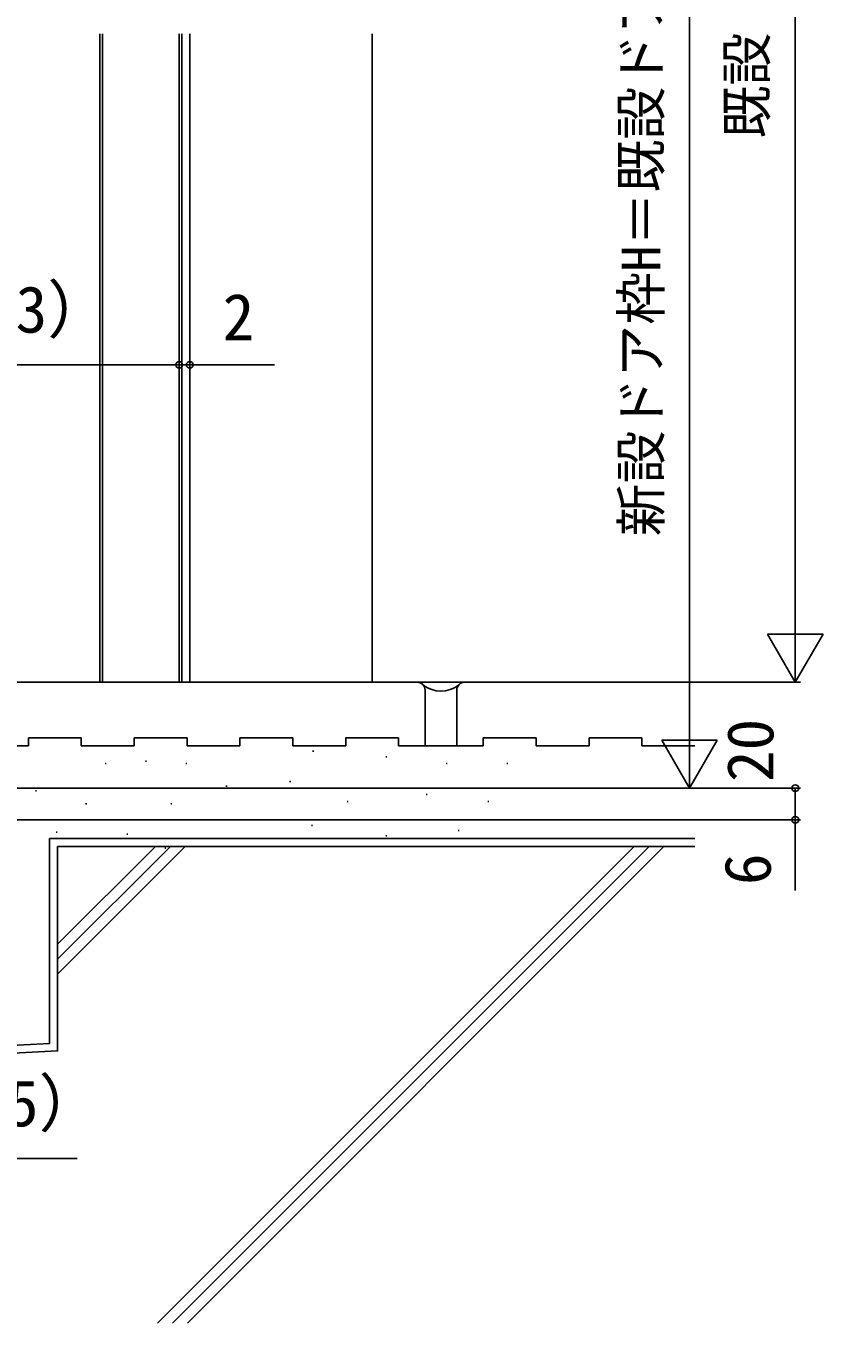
# Model space of a CAD drawing. Units: millimetres, scale not verified. Extents: x -525 to 525, y -783 to 779.
# Drawn here: x -179.7 to -28.9, y -127.9 to 117.2 of the extents above; entities that cross this region are included whole.
import ezdxf
from ezdxf.enums import TextEntityAlignment as Align

# ---------------------------------------------------------------- set-up
doc = ezdxf.new("R2010")
doc.units = ezdxf.units.MM
doc.header["$LTSCALE"] = 4
for name, color, linetype in [('0-4_YKK_12', 2, 'Continuous'), ('0-7_YKK_D', 6, 'Continuous'), ('0-9_YSS_K', 3, 'Continuous'), ('0-A_YSS_KE', 3, 'Continuous')]:
    doc.layers.add(name, color=color, linetype=linetype)
doc.styles.add('ＭＳ ゴシック', font='')
doc.styles.get('ＭＳ ゴシック').set_extended_font_data('MS Gothic')

msp = doc.modelspace()

# ---------------------------------------------------------------- linework, layer by layer
at = {"layer": '0-4_YKK_12'}
for p, q in [((-165.7, 115.742), (-165.7, -6.8)), ((-165.2, 115.742), (-165.2, -6.8)), ((-150.7, 115.742), (-150.7, -6.8)), ((-150.2, 115.742), (-150.2, -6.8)), ((-148.7, 115.742), (-148.7, -6.8))]:
    msp.add_line(p, q, dxfattribs=at)
at = {"layer": '0-7_YKK_D'}
for p, q in [((-34.199, 316.7), (-34.199, 3.7)), ((-54.199, 306.7), (-54.199, -16.3)), ((-150.7, 112.742), (-150.7, 52.2)), ((-148.7, 112.742), (-148.7, 52.2)), ((-150.7, 84.406), (-150.7, 52.2)), ((-213.7, 53.2), (-150.7, 53.2)), ((-150.7, 53.2), (-153.25, 53.2)), ((-150.7, 53.2), (-148.7, 53.2)), ((-148.7, 53.2), (-132.645, 53.2)), ((-34.199, -6.8), (-34.199, 11.387)), ((-34.199, -6.8), (-39.449, 2.293)), ((-28.949, 2.293), (-39.449, 2.293)), ((-34.199, -6.8), (-28.949, 2.293)), ((-168.203, -6.8), (-33.199, -6.8)), ((-113.199, -6.8), (-33.199, -6.8)), ((-34.199, -6.8), (-34.199, -6.823)), ((-54.199, -26.8), (-54.199, -8.613)), ((-54.199, -26.8), (-59.449, -17.707)), ((-48.949, -17.707), (-59.449, -17.707)), ((-54.199, -26.8), (-48.949, -17.707)), ((-230.6, -26.8), (-33.199, -26.8)), ((-213, -26.8), (-33.199, -26.8)), ((-147.7, -26.8), (-53.199, -26.8)), ((-34.199, -26.8), (-34.199, -26.777)), ((-213, -32.8), (-33.199, -32.8)), ((-211.2, -96.8), (-169.986, -96.8))]:
    msp.add_line(p, q, dxfattribs=at)
msp.add_lwpolyline([(-34.199, -26.8), (-34.199, -32.8), (-34.199, -46.168)], dxfattribs=at)
for centre in [(-150.7, 53.2), (-150.7, 53.2), (-148.7, 53.2), (-34.199, -26.8), (-34.199, -26.8), (-34.199, -32.8)]:
    msp.add_circle(centre, 0.637, dxfattribs=at)
at = {"layer": '0-9_YSS_K'}
for p, q in [((-114.199, 115.742), (-114.199, -6.8)), ((-179.202, -17.3), (-169.202, -17.3)), ((-179.202, -18.8), (-179.202, -17.3)), ((-169.202, -18.8), (-169.202, -17.3)), ((-159.202, -18.8), (-169.202, -18.8)), ((-159.202, -17.3), (-149.202, -17.3)), ((-159.202, -18.8), (-159.202, -17.3)), ((-149.202, -18.8), (-149.202, -17.3)), ((-139.202, -18.8), (-149.202, -18.8)), ((-129.202, -18.8), (-129.202, -17.3)), ((-129.202, -18.8), (-129.202, -17.3)), ((-119.202, -18.8), (-129.202, -18.8)), ((-119.202, -18.8), (-129.202, -18.8)), ((-109.202, -18.8), (-109.202, -17.3)), ((-93.202, -18.8), (-109.202, -18.8)), ((-93.202, -17.3), (-83.202, -17.3)), ((-93.202, -18.8), (-93.202, -17.3)), ((-83.202, -18.8), (-83.202, -17.3)), ((-73.202, -18.8), (-83.202, -18.8)), ((-73.202, -17.3), (-63.202, -17.3)), ((-73.202, -18.8), (-73.202, -17.3)), ((-157.081, -21.712), (-156.881, -21.712)), ((-125.468, -19.787), (-125.268, -19.787)), ((-111.62, -20.904), (-111.42, -20.904)), ((-164.697, -22.174), (-164.497, -22.174)), ((-149.466, -22.174), (-149.266, -22.174)), ((-100.198, -22.174), (-99.998, -22.174)), ((-88.775, -22.174), (-88.575, -22.174)), ((-141.851, -26.443), (-141.651, -26.443)), ((-129.809, -25.575), (-129.609, -25.575)), ((-177.877, -27.326), (-177.677, -27.326)), ((-118.957, -29.298), (-118.757, -29.298)), ((-104.005, -27.981), (-103.805, -27.981)), ((-92.324, -29.301), (-92.124, -29.301)), ((-168.389, -29.795), (-168.189, -29.795)), ((-152.274, -29.789), (-152.074, -29.789)), ((-125.69, -33.832), (-125.49, -33.832)), ((-173.985, -35.121), (-173.785, -35.121)), ((-160.62, -35.52), (-160.42, -35.52)), ((-136.127, -36.307), (-135.927, -36.307)), ((-111.62, -35.789), (-111.42, -35.789)), ((-97.928, -34.789), (-97.728, -34.789)), ((-173.699, -37.8), (-134.164, -37.8)), ((-155.198, -37.8), (-173.699, -56.301)), ((-152.369, -37.8), (-173.699, -59.13)), ((-149.541, -37.8), (-173.699, -61.958)), ((-64.688, -37.8), (-154.777, -127.889)), ((-153.418, -38.164), (-153.218, -38.164)), ((-61.86, -37.8), (-151.948, -127.889)), ((-59.031, -37.8), (-149.12, -127.889)), ((-135.865, -37.8), (-53.202, -37.8))]:
    msp.add_line(p, q, dxfattribs=at)
for points in [[(-179.202, -18.8), (-189.202, -18.8), (-189.202, -17.3)], [(-139.202, -18.8), (-139.202, -17.3), (-129.202, -17.3)], [(-119.202, -18.8), (-119.202, -17.3), (-109.202, -17.3)], [(-53.202, -18.8), (-63.202, -18.8), (-63.202, -17.3)], [(-173.699, -37.8), (-173.699, -76.466), (-364.663, -86.474)]]:
    msp.add_lwpolyline(points, dxfattribs=at)
msp.add_arc((-101.202, -2.929), 5.543, 233.02901, 306.97099, dxfattribs=at)
at = {"layer": '0-A_YSS_KE'}
for p, q in [((-202.7, -6.8), (-105.702, -6.8)), ((-96.702, -6.8), (-53.381, -6.8)), ((-104.202, -18.8), (-104.202, -8.3)), ((-98.202, -18.8), (-98.202, -8.3)), ((-175.199, -36.3), (-53.202, -36.3))]:
    msp.add_line(p, q, dxfattribs=at)
msp.add_lwpolyline([(-175.199, -36.3), (-175.199, -75.042), (-364.742, -84.976)], dxfattribs=at)
for centre, start, end in [((-105.702, -8.3), 0, 90), ((-96.702, -8.3), 90, 180)]:
    msp.add_arc(centre, 1.5, start, end, dxfattribs=at)

# ---------------------------------------------------------------- texts
at = {"layer": '0-7_YKK_D', "style": 'ＭＳ ゴシック'}
for s, height, p in [('新設ドア枠H＝既設ドア枠開口高KH＋10', 7.331, (-57.506, 20.768)), ('既設ドア枠開口高KH', 7.331, (-37.506, 95.967)), ('20', 8.798, (-35.699, -25.664)), ('6', 8.798, (-36.199, -45.123))]:
    msp.add_text(s, height=height, rotation=90, dxfattribs=at).set_placement(p, align=Align.BOTTOM_LEFT)
for s, p in [('（63）', (-199.62, 56.632)), ('2', (-142.486, 55.2)), ('（2.5）', (-207.236, -93.368))]:
    msp.add_text(s, height=8.798, dxfattribs=at).set_placement(p, align=Align.BOTTOM_LEFT)

doc.saveas('drawing.dxf')
